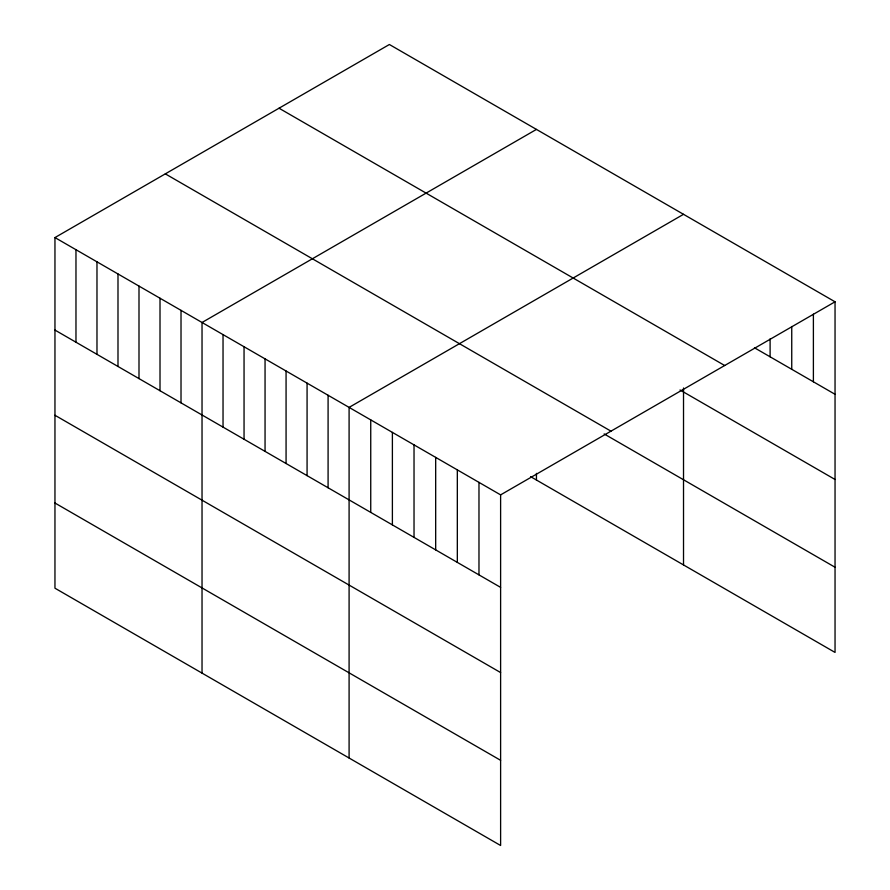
<?xml version="1.0" encoding="UTF-8"?>
<svg xmlns="http://www.w3.org/2000/svg" width="890" height="890" viewBox="0 0 890 890"><rect width="100%" height="100%" fill="white"/><g stroke="black" fill="none" stroke-linecap="round" stroke-linejoin="round"><path stroke-width="1.33" d="M54.958 237.574L500.614 494.873L500.614 845.5L54.958 588.201L54.958 237.574L389.386 44.5L835.043 301.799L835.043 652.426L530.618 476.662M536.447 129.406L202.03 322.492L202.03 673.107M683.52 214.312L349.091 407.397L349.091 758.013M500.614 494.873L835.043 301.799M754.464 347.779L835.043 394.292M279.026 108.213L724.683 365.512M680.016 389.976L835.043 479.476M165.317 173.862L610.974 431.161M604.143 433.931L835.043 567.241M54.958 330.079L500.614 587.378M54.958 415.263L500.614 672.562M54.958 503.017L500.614 760.316M813.393 314.148L813.393 381.799M791.744 326.508L791.744 369.305M770.106 338.856L770.106 356.801M683.52 388.007L683.52 564.939M536.447 473.38L536.447 480.033M478.976 482.38L478.976 574.873M457.327 469.887L457.327 562.38M435.677 457.382L435.677 549.886M414.028 444.889L414.028 537.382M392.39 432.395L392.39 524.889M370.741 419.891L370.741 512.395M328.087 395.26L328.087 487.764M307.072 383.134L307.072 475.638M286.068 371.008L286.068 463.501M265.053 358.881L265.053 451.375M244.049 346.744L244.049 439.248M223.034 334.618L223.034 427.111M181.015 310.354L181.015 402.859M160.011 298.228L160.011 390.721M138.996 286.102L138.996 378.595M117.992 273.964L117.992 366.469M96.977 261.838L96.977 354.331M75.973 249.712L75.973 342.205"/></g></svg>
